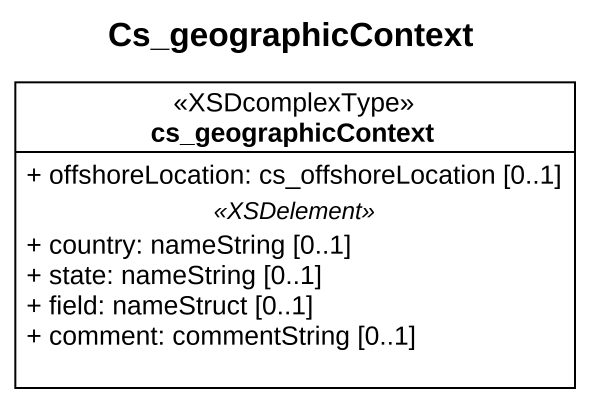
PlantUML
@startuml
title Cs_geographicContext
hide circle
hide empty members
skinparam classAttributeIconSize 0
class cs_geographicContext <<XSDcomplexType>> {
  + offshoreLocation: cs_offshoreLocation [0..1]
  .. <<XSDelement>> ..
  + country: nameString [0..1]
  + state: nameString [0..1]
  + field: nameStruct [0..1]
  + comment: commentString [0..1]
}
@enduml
